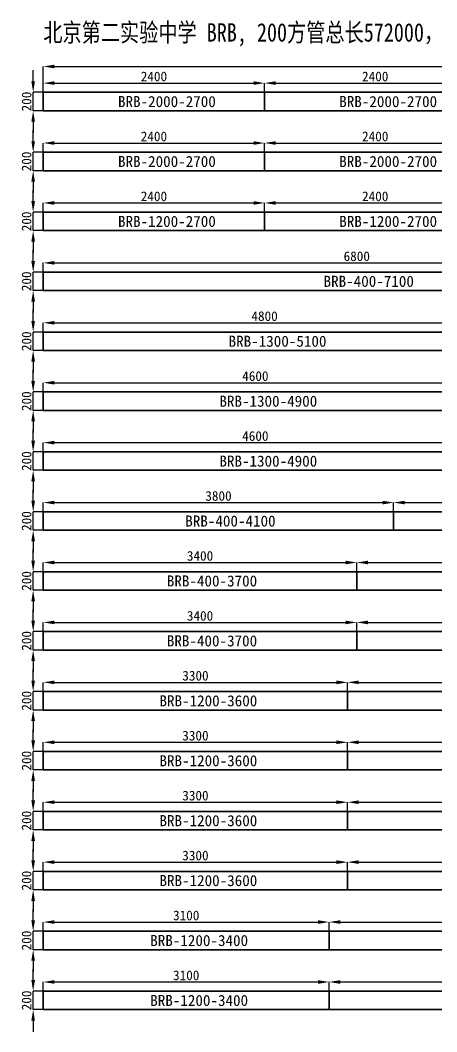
# Model space of a CAD drawing. Header units: metres. Extents: x -250 to 27240, y -10740 to 232.
# Drawn here: x 14750 to 19268, y -10740 to 232 of the extents above; entities that cross this region are included whole.
import ezdxf

# ---------------------------------------------------------------- set-up
doc = ezdxf.new("R2010")
doc.units = ezdxf.units.M
for name, color, linetype in [('DIMENSION', 3, 'Continuous'), ('TEXT', 3, 'Continuous'), ('TUBE', 3, 'Continuous')]:
    doc.layers.add(name, color=color, linetype=linetype)
doc.dimstyles.get("Standard").update_dxf_attribs({"dimscale": 30, "dimtxt": 3.5, "dimasz": 4, "dimexe": 1.25, "dimexo": 0, "dimtad": 1, "dimcen": 2.5, "dimazin": 3, "dimtfac": 1, "dimtmove": 0, "dimatfit": 3})

# ---------------------------------------------------------------- blocks, each defined once
blk = doc.blocks.new('_CLOSEDFILLED')
at = {"color": 0, "linetype": 'BYBLOCK'}
blk.add_solid([(-1, 0.164), (0, 0), (-1, -0.164)], dxfattribs=at)
blk = doc.blocks.new('*D5')
at = {"color": 0}
for p, q in [((14890, -430), (14890, -310)), ((14890, -750), (14890, -550)), ((14890, -870), (14890, -990))]:
    blk.add_line(p, q, dxfattribs=at)
at = {"color": 3}
for p, q in [((15010, -550), (14890, -550)), ((15010, -750), (14890, -750))]:
    blk.add_line(p, q, dxfattribs=at)
at = {"layer": 'Defpoints'}
for p in [(15010, -550), (14890, -750), (15010, -750)]:
    blk.add_point(p, dxfattribs=at)
at = {"layer": 'DIMENSION', "color": 0, "xscale": 120, "yscale": 120}
for p, rotation in [((14890, -550), 270), ((14890, -750), 90)]:
    blk.add_blockref('_CLOSEDFILLED', p, dxfattribs=dict(at, rotation=rotation))
at = {"layer": 'DIMENSION', "color": 3, "insert": (14818.75, -650), "char_height": 105, "attachment_point": 5, "rotation": 90}
blk.add_mtext('200', dxfattribs=at)
blk = doc.blocks.new('*D6')
at = {"color": 3}
for p, q in [((15000, -550), (15000, -270)), ((27000, -550), (27000, -270))]:
    blk.add_line(p, q, dxfattribs=at)
at = {"color": 0}
blk.add_line((15120, -270), (26880, -270), dxfattribs=at)
at = {"layer": 'Defpoints'}
for p in [(15000, -270), (15000, -550), (27000, -550)]:
    blk.add_point(p, dxfattribs=at)
at = {"layer": 'DIMENSION', "color": 0, "xscale": 120, "yscale": 120, "rotation": 180}
blk.add_blockref('_CLOSEDFILLED', (15000, -270), dxfattribs=at)
at = {"layer": 'DIMENSION', "color": 0, "xscale": 120, "yscale": 120}
blk.add_blockref('_CLOSEDFILLED', (27000, -270), dxfattribs=at)
at = {"layer": 'DIMENSION', "color": 3, "insert": (21000, -198.75), "char_height": 105, "attachment_point": 5}
blk.add_mtext('12000', dxfattribs=at)
blk = doc.blocks.new('*D7')
at = {"color": 3}
for p, q in [((15000, -550), (15000, -450)), ((17400, -550), (17400, -450))]:
    blk.add_line(p, q, dxfattribs=at)
at = {"color": 0}
blk.add_line((15120, -450), (17280, -450), dxfattribs=at)
at = {"layer": 'Defpoints'}
for p in [(15000, -450), (15000, -550), (17400, -550)]:
    blk.add_point(p, dxfattribs=at)
at = {"layer": 'DIMENSION', "color": 0, "xscale": 120, "yscale": 120, "rotation": 180}
blk.add_blockref('_CLOSEDFILLED', (15000, -450), dxfattribs=at)
at = {"layer": 'DIMENSION', "color": 0, "xscale": 120, "yscale": 120}
blk.add_blockref('_CLOSEDFILLED', (17400, -450), dxfattribs=at)
at = {"layer": 'DIMENSION', "color": 3, "insert": (16200, -378.75), "char_height": 105, "attachment_point": 5}
blk.add_mtext('2400', dxfattribs=at)
blk = doc.blocks.new('*D8')
at = {"color": 3}
for p, q in [((17400, -550), (17400, -450)), ((19800, -550), (19800, -450))]:
    blk.add_line(p, q, dxfattribs=at)
at = {"color": 0}
blk.add_line((17520, -450), (19680, -450), dxfattribs=at)
at = {"layer": 'Defpoints'}
for p in [(17400, -450), (17400, -550), (19800, -550)]:
    blk.add_point(p, dxfattribs=at)
at = {"layer": 'DIMENSION', "color": 0, "xscale": 120, "yscale": 120, "rotation": 180}
blk.add_blockref('_CLOSEDFILLED', (17400, -450), dxfattribs=at)
at = {"layer": 'DIMENSION', "color": 0, "xscale": 120, "yscale": 120}
blk.add_blockref('_CLOSEDFILLED', (19800, -450), dxfattribs=at)
at = {"layer": 'DIMENSION', "color": 3, "insert": (18600, -378.75), "char_height": 105, "attachment_point": 5}
blk.add_mtext('2400', dxfattribs=at)
blk = doc.blocks.new('*D12')
at = {"color": 0}
for p, q in [((14890, -1080), (14890, -960)), ((14890, -1400), (14890, -1200)), ((14890, -1520), (14890, -1640))]:
    blk.add_line(p, q, dxfattribs=at)
at = {"color": 3}
for p, q in [((15010, -1200), (14890, -1200)), ((15010, -1400), (14890, -1400))]:
    blk.add_line(p, q, dxfattribs=at)
at = {"layer": 'Defpoints'}
for p in [(15010, -1200), (14890, -1400), (15010, -1400)]:
    blk.add_point(p, dxfattribs=at)
at = {"layer": 'DIMENSION', "color": 0, "xscale": 120, "yscale": 120}
for p, rotation in [((14890, -1200), 270), ((14890, -1400), 90)]:
    blk.add_blockref('_CLOSEDFILLED', p, dxfattribs=dict(at, rotation=rotation))
at = {"layer": 'DIMENSION', "color": 3, "insert": (14818.75, -1300), "char_height": 105, "attachment_point": 5, "rotation": 90}
blk.add_mtext('200', dxfattribs=at)
blk = doc.blocks.new('*D13')
at = {"color": 3}
for p, q in [((15000, -1200), (15000, -1100)), ((17400, -1200), (17400, -1100))]:
    blk.add_line(p, q, dxfattribs=at)
at = {"color": 0}
blk.add_line((15120, -1100), (17280, -1100), dxfattribs=at)
at = {"layer": 'Defpoints'}
for p in [(15000, -1100), (15000, -1200), (17400, -1200)]:
    blk.add_point(p, dxfattribs=at)
at = {"layer": 'DIMENSION', "color": 0, "xscale": 120, "yscale": 120, "rotation": 180}
blk.add_blockref('_CLOSEDFILLED', (15000, -1100), dxfattribs=at)
at = {"layer": 'DIMENSION', "color": 0, "xscale": 120, "yscale": 120}
blk.add_blockref('_CLOSEDFILLED', (17400, -1100), dxfattribs=at)
at = {"layer": 'DIMENSION', "color": 3, "insert": (16200, -1028.75), "char_height": 105, "attachment_point": 5}
blk.add_mtext('2400', dxfattribs=at)
blk = doc.blocks.new('*D14')
at = {"color": 3}
for p, q in [((17400, -1200), (17400, -1100)), ((19800, -1200), (19800, -1100))]:
    blk.add_line(p, q, dxfattribs=at)
at = {"color": 0}
blk.add_line((17520, -1100), (19680, -1100), dxfattribs=at)
at = {"layer": 'Defpoints'}
for p in [(17400, -1100), (17400, -1200), (19800, -1200)]:
    blk.add_point(p, dxfattribs=at)
at = {"layer": 'DIMENSION', "color": 0, "xscale": 120, "yscale": 120, "rotation": 180}
blk.add_blockref('_CLOSEDFILLED', (17400, -1100), dxfattribs=at)
at = {"layer": 'DIMENSION', "color": 0, "xscale": 120, "yscale": 120}
blk.add_blockref('_CLOSEDFILLED', (19800, -1100), dxfattribs=at)
at = {"layer": 'DIMENSION', "color": 3, "insert": (18600, -1028.75), "char_height": 105, "attachment_point": 5}
blk.add_mtext('2400', dxfattribs=at)
blk = doc.blocks.new('*D18')
at = {"color": 0}
for p, q in [((14890, -1730), (14890, -1610)), ((14890, -2050), (14890, -1850)), ((14890, -2170), (14890, -2290))]:
    blk.add_line(p, q, dxfattribs=at)
at = {"color": 3}
for p, q in [((15010, -1850), (14890, -1850)), ((15010, -2050), (14890, -2050))]:
    blk.add_line(p, q, dxfattribs=at)
at = {"layer": 'Defpoints'}
for p in [(15010, -1850), (14890, -2050), (15010, -2050)]:
    blk.add_point(p, dxfattribs=at)
at = {"layer": 'DIMENSION', "color": 0, "xscale": 120, "yscale": 120}
for p, rotation in [((14890, -1850), 270), ((14890, -2050), 90)]:
    blk.add_blockref('_CLOSEDFILLED', p, dxfattribs=dict(at, rotation=rotation))
at = {"layer": 'DIMENSION', "color": 3, "insert": (14818.75, -1950), "char_height": 105, "attachment_point": 5, "rotation": 90}
blk.add_mtext('200', dxfattribs=at)
blk = doc.blocks.new('*D19')
at = {"color": 3}
for p, q in [((15000, -1850), (15000, -1750)), ((17400, -1850), (17400, -1750))]:
    blk.add_line(p, q, dxfattribs=at)
at = {"color": 0}
blk.add_line((15120, -1750), (17280, -1750), dxfattribs=at)
at = {"layer": 'Defpoints'}
for p in [(15000, -1750), (15000, -1850), (17400, -1850)]:
    blk.add_point(p, dxfattribs=at)
at = {"layer": 'DIMENSION', "color": 0, "xscale": 120, "yscale": 120, "rotation": 180}
blk.add_blockref('_CLOSEDFILLED', (15000, -1750), dxfattribs=at)
at = {"layer": 'DIMENSION', "color": 0, "xscale": 120, "yscale": 120}
blk.add_blockref('_CLOSEDFILLED', (17400, -1750), dxfattribs=at)
at = {"layer": 'DIMENSION', "color": 3, "insert": (16200, -1678.75), "char_height": 105, "attachment_point": 5}
blk.add_mtext('2400', dxfattribs=at)
blk = doc.blocks.new('*D20')
at = {"color": 3}
for p, q in [((17400, -1850), (17400, -1750)), ((19800, -1850), (19800, -1750))]:
    blk.add_line(p, q, dxfattribs=at)
at = {"color": 0}
blk.add_line((17520, -1750), (19680, -1750), dxfattribs=at)
at = {"layer": 'Defpoints'}
for p in [(17400, -1750), (17400, -1850), (19800, -1850)]:
    blk.add_point(p, dxfattribs=at)
at = {"layer": 'DIMENSION', "color": 0, "xscale": 120, "yscale": 120, "rotation": 180}
blk.add_blockref('_CLOSEDFILLED', (17400, -1750), dxfattribs=at)
at = {"layer": 'DIMENSION', "color": 0, "xscale": 120, "yscale": 120}
blk.add_blockref('_CLOSEDFILLED', (19800, -1750), dxfattribs=at)
at = {"layer": 'DIMENSION', "color": 3, "insert": (18600, -1678.75), "char_height": 105, "attachment_point": 5}
blk.add_mtext('2400', dxfattribs=at)
blk = doc.blocks.new('*D24')
at = {"color": 0}
for p, q in [((14890, -2380), (14890, -2260)), ((14890, -2700), (14890, -2500)), ((14890, -2820), (14890, -2940))]:
    blk.add_line(p, q, dxfattribs=at)
at = {"color": 3}
for p, q in [((15010, -2500), (14890, -2500)), ((15010, -2700), (14890, -2700))]:
    blk.add_line(p, q, dxfattribs=at)
at = {"layer": 'Defpoints'}
for p in [(15010, -2500), (14890, -2700), (15010, -2700)]:
    blk.add_point(p, dxfattribs=at)
at = {"layer": 'DIMENSION', "color": 0, "xscale": 120, "yscale": 120}
for p, rotation in [((14890, -2500), 270), ((14890, -2700), 90)]:
    blk.add_blockref('_CLOSEDFILLED', p, dxfattribs=dict(at, rotation=rotation))
at = {"layer": 'DIMENSION', "color": 3, "insert": (14818.75, -2600), "char_height": 105, "attachment_point": 5, "rotation": 90}
blk.add_mtext('200', dxfattribs=at)
blk = doc.blocks.new('*D25')
at = {"color": 3}
for p, q in [((15000, -2500), (15000, -2400)), ((21800, -2500), (21800, -2400))]:
    blk.add_line(p, q, dxfattribs=at)
at = {"color": 0}
blk.add_line((15120, -2400), (21680, -2400), dxfattribs=at)
at = {"layer": 'Defpoints'}
for p in [(15000, -2400), (15000, -2500), (21800, -2500)]:
    blk.add_point(p, dxfattribs=at)
at = {"layer": 'DIMENSION', "color": 0, "xscale": 120, "yscale": 120, "rotation": 180}
blk.add_blockref('_CLOSEDFILLED', (15000, -2400), dxfattribs=at)
at = {"layer": 'DIMENSION', "color": 0, "xscale": 120, "yscale": 120}
blk.add_blockref('_CLOSEDFILLED', (21800, -2400), dxfattribs=at)
at = {"layer": 'DIMENSION', "color": 3, "insert": (18400, -2328.75), "char_height": 105, "attachment_point": 5}
blk.add_mtext('6800', dxfattribs=at)
blk = doc.blocks.new('*D28')
at = {"color": 0}
for p, q in [((14890, -3030), (14890, -2910)), ((14890, -3350), (14890, -3150)), ((14890, -3470), (14890, -3590))]:
    blk.add_line(p, q, dxfattribs=at)
at = {"color": 3}
for p, q in [((15010, -3150), (14890, -3150)), ((15010, -3350), (14890, -3350))]:
    blk.add_line(p, q, dxfattribs=at)
at = {"layer": 'Defpoints'}
for p in [(15010, -3150), (14890, -3350), (15010, -3350)]:
    blk.add_point(p, dxfattribs=at)
at = {"layer": 'DIMENSION', "color": 0, "xscale": 120, "yscale": 120}
for p, rotation in [((14890, -3150), 270), ((14890, -3350), 90)]:
    blk.add_blockref('_CLOSEDFILLED', p, dxfattribs=dict(at, rotation=rotation))
at = {"layer": 'DIMENSION', "color": 3, "insert": (14818.75, -3250), "char_height": 105, "attachment_point": 5, "rotation": 90}
blk.add_mtext('200', dxfattribs=at)
blk = doc.blocks.new('*D29')
at = {"color": 3}
for p, q in [((15000, -3150), (15000, -3050)), ((19800, -3150), (19800, -3050))]:
    blk.add_line(p, q, dxfattribs=at)
at = {"color": 0}
blk.add_line((15120, -3050), (19680, -3050), dxfattribs=at)
at = {"layer": 'Defpoints'}
for p in [(15000, -3050), (15000, -3150), (19800, -3150)]:
    blk.add_point(p, dxfattribs=at)
at = {"layer": 'DIMENSION', "color": 0, "xscale": 120, "yscale": 120, "rotation": 180}
blk.add_blockref('_CLOSEDFILLED', (15000, -3050), dxfattribs=at)
at = {"layer": 'DIMENSION', "color": 0, "xscale": 120, "yscale": 120}
blk.add_blockref('_CLOSEDFILLED', (19800, -3050), dxfattribs=at)
at = {"layer": 'DIMENSION', "color": 3, "insert": (17400, -2978.75), "char_height": 105, "attachment_point": 5}
blk.add_mtext('4800', dxfattribs=at)
blk = doc.blocks.new('*D32')
at = {"color": 0}
for p, q in [((14890, -3680), (14890, -3560)), ((14890, -4000), (14890, -3800)), ((14890, -4120), (14890, -4240))]:
    blk.add_line(p, q, dxfattribs=at)
at = {"color": 3}
for p, q in [((15010, -3800), (14890, -3800)), ((15010, -4000), (14890, -4000))]:
    blk.add_line(p, q, dxfattribs=at)
at = {"layer": 'Defpoints'}
for p in [(15010, -3800), (14890, -4000), (15010, -4000)]:
    blk.add_point(p, dxfattribs=at)
at = {"layer": 'DIMENSION', "color": 0, "xscale": 120, "yscale": 120}
for p, rotation in [((14890, -3800), 270), ((14890, -4000), 90)]:
    blk.add_blockref('_CLOSEDFILLED', p, dxfattribs=dict(at, rotation=rotation))
at = {"layer": 'DIMENSION', "color": 3, "insert": (14818.75, -3900), "char_height": 105, "attachment_point": 5, "rotation": 90}
blk.add_mtext('200', dxfattribs=at)
blk = doc.blocks.new('*D33')
at = {"color": 3}
for p, q in [((15000, -3800), (15000, -3700)), ((19600, -3800), (19600, -3700))]:
    blk.add_line(p, q, dxfattribs=at)
at = {"color": 0}
blk.add_line((15120, -3700), (19480, -3700), dxfattribs=at)
at = {"layer": 'Defpoints'}
for p in [(15000, -3700), (15000, -3800), (19600, -3800)]:
    blk.add_point(p, dxfattribs=at)
at = {"layer": 'DIMENSION', "color": 0, "xscale": 120, "yscale": 120, "rotation": 180}
blk.add_blockref('_CLOSEDFILLED', (15000, -3700), dxfattribs=at)
at = {"layer": 'DIMENSION', "color": 0, "xscale": 120, "yscale": 120}
blk.add_blockref('_CLOSEDFILLED', (19600, -3700), dxfattribs=at)
at = {"layer": 'DIMENSION', "color": 3, "insert": (17300, -3628.75), "char_height": 105, "attachment_point": 5}
blk.add_mtext('4600', dxfattribs=at)
blk = doc.blocks.new('*D37')
at = {"color": 0}
for p, q in [((14890, -4330), (14890, -4210)), ((14890, -4650), (14890, -4450)), ((14890, -4770), (14890, -4890))]:
    blk.add_line(p, q, dxfattribs=at)
at = {"color": 3}
for p, q in [((15010, -4450), (14890, -4450)), ((15010, -4650), (14890, -4650))]:
    blk.add_line(p, q, dxfattribs=at)
at = {"layer": 'Defpoints'}
for p in [(15010, -4450), (14890, -4650), (15010, -4650)]:
    blk.add_point(p, dxfattribs=at)
at = {"layer": 'DIMENSION', "color": 0, "xscale": 120, "yscale": 120}
for p, rotation in [((14890, -4450), 270), ((14890, -4650), 90)]:
    blk.add_blockref('_CLOSEDFILLED', p, dxfattribs=dict(at, rotation=rotation))
at = {"layer": 'DIMENSION', "color": 3, "insert": (14818.75, -4550), "char_height": 105, "attachment_point": 5, "rotation": 90}
blk.add_mtext('200', dxfattribs=at)
blk = doc.blocks.new('*D38')
at = {"color": 3}
for p, q in [((15000, -4450), (15000, -4350)), ((19600, -4450), (19600, -4350))]:
    blk.add_line(p, q, dxfattribs=at)
at = {"color": 0}
blk.add_line((15120, -4350), (19480, -4350), dxfattribs=at)
at = {"layer": 'Defpoints'}
for p in [(15000, -4350), (15000, -4450), (19600, -4450)]:
    blk.add_point(p, dxfattribs=at)
at = {"layer": 'DIMENSION', "color": 0, "xscale": 120, "yscale": 120, "rotation": 180}
blk.add_blockref('_CLOSEDFILLED', (15000, -4350), dxfattribs=at)
at = {"layer": 'DIMENSION', "color": 0, "xscale": 120, "yscale": 120}
blk.add_blockref('_CLOSEDFILLED', (19600, -4350), dxfattribs=at)
at = {"layer": 'DIMENSION', "color": 3, "insert": (17300, -4278.75), "char_height": 105, "attachment_point": 5}
blk.add_mtext('4600', dxfattribs=at)
blk = doc.blocks.new('*D42')
at = {"color": 0}
for p, q in [((14890, -4980), (14890, -4860)), ((14890, -5300), (14890, -5100)), ((14890, -5420), (14890, -5540))]:
    blk.add_line(p, q, dxfattribs=at)
at = {"color": 3}
for p, q in [((15010, -5100), (14890, -5100)), ((15010, -5300), (14890, -5300))]:
    blk.add_line(p, q, dxfattribs=at)
at = {"layer": 'Defpoints'}
for p in [(15010, -5100), (14890, -5300), (15010, -5300)]:
    blk.add_point(p, dxfattribs=at)
at = {"layer": 'DIMENSION', "color": 0, "xscale": 120, "yscale": 120}
for p, rotation in [((14890, -5100), 270), ((14890, -5300), 90)]:
    blk.add_blockref('_CLOSEDFILLED', p, dxfattribs=dict(at, rotation=rotation))
at = {"layer": 'DIMENSION', "color": 3, "insert": (14818.75, -5200), "char_height": 105, "attachment_point": 5, "rotation": 90}
blk.add_mtext('200', dxfattribs=at)
blk = doc.blocks.new('*D43')
at = {"color": 3}
for p, q in [((15000, -5100), (15000, -5000)), ((18800, -5100), (18800, -5000))]:
    blk.add_line(p, q, dxfattribs=at)
at = {"color": 0}
blk.add_line((15120, -5000), (18680, -5000), dxfattribs=at)
at = {"layer": 'Defpoints'}
for p in [(15000, -5000), (15000, -5100), (18800, -5100)]:
    blk.add_point(p, dxfattribs=at)
at = {"layer": 'DIMENSION', "color": 0, "xscale": 120, "yscale": 120, "rotation": 180}
blk.add_blockref('_CLOSEDFILLED', (15000, -5000), dxfattribs=at)
at = {"layer": 'DIMENSION', "color": 0, "xscale": 120, "yscale": 120}
blk.add_blockref('_CLOSEDFILLED', (18800, -5000), dxfattribs=at)
at = {"layer": 'DIMENSION', "color": 3, "insert": (16900, -4928.75), "char_height": 105, "attachment_point": 5}
blk.add_mtext('3800', dxfattribs=at)
blk = doc.blocks.new('*D44')
at = {"color": 3}
for p, q in [((18800, -5100), (18800, -5000)), ((22200, -5100), (22200, -5000))]:
    blk.add_line(p, q, dxfattribs=at)
at = {"color": 0}
blk.add_line((18920, -5000), (22080, -5000), dxfattribs=at)
at = {"layer": 'Defpoints'}
for p in [(18800, -5000), (18800, -5100), (22200, -5100)]:
    blk.add_point(p, dxfattribs=at)
at = {"layer": 'DIMENSION', "color": 0, "xscale": 120, "yscale": 120, "rotation": 180}
blk.add_blockref('_CLOSEDFILLED', (18800, -5000), dxfattribs=at)
at = {"layer": 'DIMENSION', "color": 0, "xscale": 120, "yscale": 120}
blk.add_blockref('_CLOSEDFILLED', (22200, -5000), dxfattribs=at)
at = {"layer": 'DIMENSION', "color": 3, "insert": (20500, -4928.75), "char_height": 105, "attachment_point": 5}
blk.add_mtext('3400', dxfattribs=at)
blk = doc.blocks.new('*D47')
at = {"color": 0}
for p, q in [((14890, -5630), (14890, -5510)), ((14890, -5950), (14890, -5750)), ((14890, -6070), (14890, -6190))]:
    blk.add_line(p, q, dxfattribs=at)
at = {"color": 3}
for p, q in [((15010, -5750), (14890, -5750)), ((15010, -5950), (14890, -5950))]:
    blk.add_line(p, q, dxfattribs=at)
at = {"layer": 'Defpoints'}
for p in [(15010, -5750), (14890, -5950), (15010, -5950)]:
    blk.add_point(p, dxfattribs=at)
at = {"layer": 'DIMENSION', "color": 0, "xscale": 120, "yscale": 120}
for p, rotation in [((14890, -5750), 270), ((14890, -5950), 90)]:
    blk.add_blockref('_CLOSEDFILLED', p, dxfattribs=dict(at, rotation=rotation))
at = {"layer": 'DIMENSION', "color": 3, "insert": (14818.75, -5850), "char_height": 105, "attachment_point": 5, "rotation": 90}
blk.add_mtext('200', dxfattribs=at)
blk = doc.blocks.new('*D48')
at = {"color": 3}
for p, q in [((15000, -5750), (15000, -5650)), ((18400, -5750), (18400, -5650))]:
    blk.add_line(p, q, dxfattribs=at)
at = {"color": 0}
blk.add_line((15120, -5650), (18280, -5650), dxfattribs=at)
at = {"layer": 'Defpoints'}
for p in [(15000, -5650), (15000, -5750), (18400, -5750)]:
    blk.add_point(p, dxfattribs=at)
at = {"layer": 'DIMENSION', "color": 0, "xscale": 120, "yscale": 120, "rotation": 180}
blk.add_blockref('_CLOSEDFILLED', (15000, -5650), dxfattribs=at)
at = {"layer": 'DIMENSION', "color": 0, "xscale": 120, "yscale": 120}
blk.add_blockref('_CLOSEDFILLED', (18400, -5650), dxfattribs=at)
at = {"layer": 'DIMENSION', "color": 3, "insert": (16700, -5578.75), "char_height": 105, "attachment_point": 5}
blk.add_mtext('3400', dxfattribs=at)
blk = doc.blocks.new('*D49')
at = {"color": 3}
for p, q in [((18400, -5750), (18400, -5650)), ((21800, -5750), (21800, -5650))]:
    blk.add_line(p, q, dxfattribs=at)
at = {"color": 0}
blk.add_line((18520, -5650), (21680, -5650), dxfattribs=at)
at = {"layer": 'Defpoints'}
for p in [(18400, -5650), (18400, -5750), (21800, -5750)]:
    blk.add_point(p, dxfattribs=at)
at = {"layer": 'DIMENSION', "color": 0, "xscale": 120, "yscale": 120, "rotation": 180}
blk.add_blockref('_CLOSEDFILLED', (18400, -5650), dxfattribs=at)
at = {"layer": 'DIMENSION', "color": 0, "xscale": 120, "yscale": 120}
blk.add_blockref('_CLOSEDFILLED', (21800, -5650), dxfattribs=at)
at = {"layer": 'DIMENSION', "color": 3, "insert": (20100, -5578.75), "char_height": 105, "attachment_point": 5}
blk.add_mtext('3400', dxfattribs=at)
blk = doc.blocks.new('*D52')
at = {"color": 0}
for p, q in [((14890, -6280), (14890, -6160)), ((14890, -6600), (14890, -6400)), ((14890, -6720), (14890, -6840))]:
    blk.add_line(p, q, dxfattribs=at)
at = {"color": 3}
for p, q in [((15010, -6400), (14890, -6400)), ((15010, -6600), (14890, -6600))]:
    blk.add_line(p, q, dxfattribs=at)
at = {"layer": 'Defpoints'}
for p in [(15010, -6400), (14890, -6600), (15010, -6600)]:
    blk.add_point(p, dxfattribs=at)
at = {"layer": 'DIMENSION', "color": 0, "xscale": 120, "yscale": 120}
for p, rotation in [((14890, -6400), 270), ((14890, -6600), 90)]:
    blk.add_blockref('_CLOSEDFILLED', p, dxfattribs=dict(at, rotation=rotation))
at = {"layer": 'DIMENSION', "color": 3, "insert": (14818.75, -6500), "char_height": 105, "attachment_point": 5, "rotation": 90}
blk.add_mtext('200', dxfattribs=at)
blk = doc.blocks.new('*D53')
at = {"color": 3}
for p, q in [((15000, -6400), (15000, -6300)), ((18400, -6400), (18400, -6300))]:
    blk.add_line(p, q, dxfattribs=at)
at = {"color": 0}
blk.add_line((15120, -6300), (18280, -6300), dxfattribs=at)
at = {"layer": 'Defpoints'}
for p in [(15000, -6300), (15000, -6400), (18400, -6400)]:
    blk.add_point(p, dxfattribs=at)
at = {"layer": 'DIMENSION', "color": 0, "xscale": 120, "yscale": 120, "rotation": 180}
blk.add_blockref('_CLOSEDFILLED', (15000, -6300), dxfattribs=at)
at = {"layer": 'DIMENSION', "color": 0, "xscale": 120, "yscale": 120}
blk.add_blockref('_CLOSEDFILLED', (18400, -6300), dxfattribs=at)
at = {"layer": 'DIMENSION', "color": 3, "insert": (16700, -6228.75), "char_height": 105, "attachment_point": 5}
blk.add_mtext('3400', dxfattribs=at)
blk = doc.blocks.new('*D54')
at = {"color": 3}
for p, q in [((18400, -6400), (18400, -6300)), ((21700, -6400), (21700, -6300))]:
    blk.add_line(p, q, dxfattribs=at)
at = {"color": 0}
blk.add_line((18520, -6300), (21580, -6300), dxfattribs=at)
at = {"layer": 'Defpoints'}
for p in [(18400, -6300), (18400, -6400), (21700, -6400)]:
    blk.add_point(p, dxfattribs=at)
at = {"layer": 'DIMENSION', "color": 0, "xscale": 120, "yscale": 120, "rotation": 180}
blk.add_blockref('_CLOSEDFILLED', (18400, -6300), dxfattribs=at)
at = {"layer": 'DIMENSION', "color": 0, "xscale": 120, "yscale": 120}
blk.add_blockref('_CLOSEDFILLED', (21700, -6300), dxfattribs=at)
at = {"layer": 'DIMENSION', "color": 3, "insert": (20050, -6228.75), "char_height": 105, "attachment_point": 5}
blk.add_mtext('3300', dxfattribs=at)
blk = doc.blocks.new('*D57')
at = {"color": 0}
for p, q in [((14890, -6930), (14890, -6810)), ((14890, -7250), (14890, -7050)), ((14890, -7370), (14890, -7490))]:
    blk.add_line(p, q, dxfattribs=at)
at = {"color": 3}
for p, q in [((15010, -7050), (14890, -7050)), ((15010, -7250), (14890, -7250))]:
    blk.add_line(p, q, dxfattribs=at)
at = {"layer": 'Defpoints'}
for p in [(15010, -7050), (14890, -7250), (15010, -7250)]:
    blk.add_point(p, dxfattribs=at)
at = {"layer": 'DIMENSION', "color": 0, "xscale": 120, "yscale": 120}
for p, rotation in [((14890, -7050), 270), ((14890, -7250), 90)]:
    blk.add_blockref('_CLOSEDFILLED', p, dxfattribs=dict(at, rotation=rotation))
at = {"layer": 'DIMENSION', "color": 3, "insert": (14818.75, -7150), "char_height": 105, "attachment_point": 5, "rotation": 90}
blk.add_mtext('200', dxfattribs=at)
blk = doc.blocks.new('*D58')
at = {"color": 3}
for p, q in [((15000, -7050), (15000, -6950)), ((18300, -7050), (18300, -6950))]:
    blk.add_line(p, q, dxfattribs=at)
at = {"color": 0}
blk.add_line((15120, -6950), (18180, -6950), dxfattribs=at)
at = {"layer": 'Defpoints'}
for p in [(15000, -6950), (15000, -7050), (18300, -7050)]:
    blk.add_point(p, dxfattribs=at)
at = {"layer": 'DIMENSION', "color": 0, "xscale": 120, "yscale": 120, "rotation": 180}
blk.add_blockref('_CLOSEDFILLED', (15000, -6950), dxfattribs=at)
at = {"layer": 'DIMENSION', "color": 0, "xscale": 120, "yscale": 120}
blk.add_blockref('_CLOSEDFILLED', (18300, -6950), dxfattribs=at)
at = {"layer": 'DIMENSION', "color": 3, "insert": (16650, -6878.75), "char_height": 105, "attachment_point": 5}
blk.add_mtext('3300', dxfattribs=at)
blk = doc.blocks.new('*D59')
at = {"color": 3}
for p, q in [((18300, -7050), (18300, -6950)), ((21600, -7050), (21600, -6950))]:
    blk.add_line(p, q, dxfattribs=at)
at = {"color": 0}
blk.add_line((18420, -6950), (21480, -6950), dxfattribs=at)
at = {"layer": 'Defpoints'}
for p in [(18300, -6950), (18300, -7050), (21600, -7050)]:
    blk.add_point(p, dxfattribs=at)
at = {"layer": 'DIMENSION', "color": 0, "xscale": 120, "yscale": 120, "rotation": 180}
blk.add_blockref('_CLOSEDFILLED', (18300, -6950), dxfattribs=at)
at = {"layer": 'DIMENSION', "color": 0, "xscale": 120, "yscale": 120}
blk.add_blockref('_CLOSEDFILLED', (21600, -6950), dxfattribs=at)
at = {"layer": 'DIMENSION', "color": 3, "insert": (19950, -6878.75), "char_height": 105, "attachment_point": 5}
blk.add_mtext('3300', dxfattribs=at)
blk = doc.blocks.new('*D62')
at = {"color": 0}
for p, q in [((14890, -7580), (14890, -7460)), ((14890, -7900), (14890, -7700)), ((14890, -8020), (14890, -8140))]:
    blk.add_line(p, q, dxfattribs=at)
at = {"color": 3}
for p, q in [((15010, -7700), (14890, -7700)), ((15010, -7900), (14890, -7900))]:
    blk.add_line(p, q, dxfattribs=at)
at = {"layer": 'Defpoints'}
for p in [(15010, -7700), (14890, -7900), (15010, -7900)]:
    blk.add_point(p, dxfattribs=at)
at = {"layer": 'DIMENSION', "color": 0, "xscale": 120, "yscale": 120}
for p, rotation in [((14890, -7700), 270), ((14890, -7900), 90)]:
    blk.add_blockref('_CLOSEDFILLED', p, dxfattribs=dict(at, rotation=rotation))
at = {"layer": 'DIMENSION', "color": 3, "insert": (14818.75, -7800), "char_height": 105, "attachment_point": 5, "rotation": 90}
blk.add_mtext('200', dxfattribs=at)
blk = doc.blocks.new('*D63')
at = {"color": 3}
for p, q in [((15000, -7700), (15000, -7600)), ((18300, -7700), (18300, -7600))]:
    blk.add_line(p, q, dxfattribs=at)
at = {"color": 0}
blk.add_line((15120, -7600), (18180, -7600), dxfattribs=at)
at = {"layer": 'Defpoints'}
for p in [(15000, -7600), (15000, -7700), (18300, -7700)]:
    blk.add_point(p, dxfattribs=at)
at = {"layer": 'DIMENSION', "color": 0, "xscale": 120, "yscale": 120, "rotation": 180}
blk.add_blockref('_CLOSEDFILLED', (15000, -7600), dxfattribs=at)
at = {"layer": 'DIMENSION', "color": 0, "xscale": 120, "yscale": 120}
blk.add_blockref('_CLOSEDFILLED', (18300, -7600), dxfattribs=at)
at = {"layer": 'DIMENSION', "color": 3, "insert": (16650, -7528.75), "char_height": 105, "attachment_point": 5}
blk.add_mtext('3300', dxfattribs=at)
blk = doc.blocks.new('*D64')
at = {"color": 3}
for p, q in [((18300, -7700), (18300, -7600)), ((21600, -7700), (21600, -7600))]:
    blk.add_line(p, q, dxfattribs=at)
at = {"color": 0}
blk.add_line((18420, -7600), (21480, -7600), dxfattribs=at)
at = {"layer": 'Defpoints'}
for p in [(18300, -7600), (18300, -7700), (21600, -7700)]:
    blk.add_point(p, dxfattribs=at)
at = {"layer": 'DIMENSION', "color": 0, "xscale": 120, "yscale": 120, "rotation": 180}
blk.add_blockref('_CLOSEDFILLED', (18300, -7600), dxfattribs=at)
at = {"layer": 'DIMENSION', "color": 0, "xscale": 120, "yscale": 120}
blk.add_blockref('_CLOSEDFILLED', (21600, -7600), dxfattribs=at)
at = {"layer": 'DIMENSION', "color": 3, "insert": (19950, -7528.75), "char_height": 105, "attachment_point": 5}
blk.add_mtext('3300', dxfattribs=at)
blk = doc.blocks.new('*D67')
at = {"color": 0}
for p, q in [((14890, -8230), (14890, -8110)), ((14890, -8550), (14890, -8350)), ((14890, -8670), (14890, -8790))]:
    blk.add_line(p, q, dxfattribs=at)
at = {"color": 3}
for p, q in [((15010, -8350), (14890, -8350)), ((15010, -8550), (14890, -8550))]:
    blk.add_line(p, q, dxfattribs=at)
at = {"layer": 'Defpoints'}
for p in [(15010, -8350), (14890, -8550), (15010, -8550)]:
    blk.add_point(p, dxfattribs=at)
at = {"layer": 'DIMENSION', "color": 0, "xscale": 120, "yscale": 120}
for p, rotation in [((14890, -8350), 270), ((14890, -8550), 90)]:
    blk.add_blockref('_CLOSEDFILLED', p, dxfattribs=dict(at, rotation=rotation))
at = {"layer": 'DIMENSION', "color": 3, "insert": (14818.75, -8450), "char_height": 105, "attachment_point": 5, "rotation": 90}
blk.add_mtext('200', dxfattribs=at)
blk = doc.blocks.new('*D68')
at = {"color": 3}
for p, q in [((15000, -8350), (15000, -8250)), ((18300, -8350), (18300, -8250))]:
    blk.add_line(p, q, dxfattribs=at)
at = {"color": 0}
blk.add_line((15120, -8250), (18180, -8250), dxfattribs=at)
at = {"layer": 'Defpoints'}
for p in [(15000, -8250), (15000, -8350), (18300, -8350)]:
    blk.add_point(p, dxfattribs=at)
at = {"layer": 'DIMENSION', "color": 0, "xscale": 120, "yscale": 120, "rotation": 180}
blk.add_blockref('_CLOSEDFILLED', (15000, -8250), dxfattribs=at)
at = {"layer": 'DIMENSION', "color": 0, "xscale": 120, "yscale": 120}
blk.add_blockref('_CLOSEDFILLED', (18300, -8250), dxfattribs=at)
at = {"layer": 'DIMENSION', "color": 3, "insert": (16650, -8178.75), "char_height": 105, "attachment_point": 5}
blk.add_mtext('3300', dxfattribs=at)
blk = doc.blocks.new('*D69')
at = {"color": 3}
for p, q in [((18300, -8350), (18300, -8250)), ((21600, -8350), (21600, -8250))]:
    blk.add_line(p, q, dxfattribs=at)
at = {"color": 0}
blk.add_line((18420, -8250), (21480, -8250), dxfattribs=at)
at = {"layer": 'Defpoints'}
for p in [(18300, -8250), (18300, -8350), (21600, -8350)]:
    blk.add_point(p, dxfattribs=at)
at = {"layer": 'DIMENSION', "color": 0, "xscale": 120, "yscale": 120, "rotation": 180}
blk.add_blockref('_CLOSEDFILLED', (18300, -8250), dxfattribs=at)
at = {"layer": 'DIMENSION', "color": 0, "xscale": 120, "yscale": 120}
blk.add_blockref('_CLOSEDFILLED', (21600, -8250), dxfattribs=at)
at = {"layer": 'DIMENSION', "color": 3, "insert": (19950, -8178.75), "char_height": 105, "attachment_point": 5}
blk.add_mtext('3300', dxfattribs=at)
blk = doc.blocks.new('*D72')
at = {"color": 0}
for p, q in [((14890, -8880), (14890, -8760)), ((14890, -9200), (14890, -9000)), ((14890, -9320), (14890, -9440))]:
    blk.add_line(p, q, dxfattribs=at)
at = {"color": 3}
for p, q in [((15010, -9000), (14890, -9000)), ((15010, -9200), (14890, -9200))]:
    blk.add_line(p, q, dxfattribs=at)
at = {"layer": 'Defpoints'}
for p in [(15010, -9000), (14890, -9200), (15010, -9200)]:
    blk.add_point(p, dxfattribs=at)
at = {"layer": 'DIMENSION', "color": 0, "xscale": 120, "yscale": 120}
for p, rotation in [((14890, -9000), 270), ((14890, -9200), 90)]:
    blk.add_blockref('_CLOSEDFILLED', p, dxfattribs=dict(at, rotation=rotation))
at = {"layer": 'DIMENSION', "color": 3, "insert": (14818.75, -9100), "char_height": 105, "attachment_point": 5, "rotation": 90}
blk.add_mtext('200', dxfattribs=at)
blk = doc.blocks.new('*D73')
at = {"color": 3}
for p, q in [((15000, -9000), (15000, -8900)), ((18300, -9000), (18300, -8900))]:
    blk.add_line(p, q, dxfattribs=at)
at = {"color": 0}
blk.add_line((15120, -8900), (18180, -8900), dxfattribs=at)
at = {"layer": 'Defpoints'}
for p in [(15000, -8900), (15000, -9000), (18300, -9000)]:
    blk.add_point(p, dxfattribs=at)
at = {"layer": 'DIMENSION', "color": 0, "xscale": 120, "yscale": 120, "rotation": 180}
blk.add_blockref('_CLOSEDFILLED', (15000, -8900), dxfattribs=at)
at = {"layer": 'DIMENSION', "color": 0, "xscale": 120, "yscale": 120}
blk.add_blockref('_CLOSEDFILLED', (18300, -8900), dxfattribs=at)
at = {"layer": 'DIMENSION', "color": 3, "insert": (16650, -8828.75), "char_height": 105, "attachment_point": 5}
blk.add_mtext('3300', dxfattribs=at)
blk = doc.blocks.new('*D74')
at = {"color": 3}
for p, q in [((18300, -9000), (18300, -8900)), ((21200, -9000), (21200, -8900))]:
    blk.add_line(p, q, dxfattribs=at)
at = {"color": 0}
blk.add_line((18420, -8900), (21080, -8900), dxfattribs=at)
at = {"layer": 'Defpoints'}
for p in [(18300, -8900), (18300, -9000), (21200, -9000)]:
    blk.add_point(p, dxfattribs=at)
at = {"layer": 'DIMENSION', "color": 0, "xscale": 120, "yscale": 120, "rotation": 180}
blk.add_blockref('_CLOSEDFILLED', (18300, -8900), dxfattribs=at)
at = {"layer": 'DIMENSION', "color": 0, "xscale": 120, "yscale": 120}
blk.add_blockref('_CLOSEDFILLED', (21200, -8900), dxfattribs=at)
at = {"layer": 'DIMENSION', "color": 3, "insert": (19750, -8828.75), "char_height": 105, "attachment_point": 5}
blk.add_mtext('2900', dxfattribs=at)
blk = doc.blocks.new('*D77')
at = {"color": 0}
for p, q in [((14890, -9530), (14890, -9410)), ((14890, -9850), (14890, -9650)), ((14890, -9970), (14890, -10090))]:
    blk.add_line(p, q, dxfattribs=at)
at = {"color": 3}
for p, q in [((15010, -9650), (14890, -9650)), ((15010, -9850), (14890, -9850))]:
    blk.add_line(p, q, dxfattribs=at)
at = {"layer": 'Defpoints'}
for p in [(15010, -9650), (14890, -9850), (15010, -9850)]:
    blk.add_point(p, dxfattribs=at)
at = {"layer": 'DIMENSION', "color": 0, "xscale": 120, "yscale": 120}
for p, rotation in [((14890, -9650), 270), ((14890, -9850), 90)]:
    blk.add_blockref('_CLOSEDFILLED', p, dxfattribs=dict(at, rotation=rotation))
at = {"layer": 'DIMENSION', "color": 3, "insert": (14818.75, -9750), "char_height": 105, "attachment_point": 5, "rotation": 90}
blk.add_mtext('200', dxfattribs=at)
blk = doc.blocks.new('*D78')
at = {"color": 3}
for p, q in [((15000, -9650), (15000, -9550)), ((18100, -9650), (18100, -9550))]:
    blk.add_line(p, q, dxfattribs=at)
at = {"color": 0}
blk.add_line((15120, -9550), (17980, -9550), dxfattribs=at)
at = {"layer": 'Defpoints'}
for p in [(15000, -9550), (15000, -9650), (18100, -9650)]:
    blk.add_point(p, dxfattribs=at)
at = {"layer": 'DIMENSION', "color": 0, "xscale": 120, "yscale": 120, "rotation": 180}
blk.add_blockref('_CLOSEDFILLED', (15000, -9550), dxfattribs=at)
at = {"layer": 'DIMENSION', "color": 0, "xscale": 120, "yscale": 120}
blk.add_blockref('_CLOSEDFILLED', (18100, -9550), dxfattribs=at)
at = {"layer": 'DIMENSION', "color": 3, "insert": (16550, -9478.75), "char_height": 105, "attachment_point": 5}
blk.add_mtext('3100', dxfattribs=at)
blk = doc.blocks.new('*D79')
at = {"color": 3}
for p, q in [((18100, -9650), (18100, -9550)), ((21200, -9650), (21200, -9550))]:
    blk.add_line(p, q, dxfattribs=at)
at = {"color": 0}
blk.add_line((18220, -9550), (21080, -9550), dxfattribs=at)
at = {"layer": 'Defpoints'}
for p in [(18100, -9550), (18100, -9650), (21200, -9650)]:
    blk.add_point(p, dxfattribs=at)
at = {"layer": 'DIMENSION', "color": 0, "xscale": 120, "yscale": 120, "rotation": 180}
blk.add_blockref('_CLOSEDFILLED', (18100, -9550), dxfattribs=at)
at = {"layer": 'DIMENSION', "color": 0, "xscale": 120, "yscale": 120}
blk.add_blockref('_CLOSEDFILLED', (21200, -9550), dxfattribs=at)
at = {"layer": 'DIMENSION', "color": 3, "insert": (19650, -9478.75), "char_height": 105, "attachment_point": 5}
blk.add_mtext('3100', dxfattribs=at)
blk = doc.blocks.new('*D83')
at = {"color": 0}
for p, q in [((14890, -10180), (14890, -10060)), ((14890, -10500), (14890, -10300)), ((14890, -10620), (14890, -10740))]:
    blk.add_line(p, q, dxfattribs=at)
at = {"color": 3}
for p, q in [((15010, -10300), (14890, -10300)), ((15010, -10500), (14890, -10500))]:
    blk.add_line(p, q, dxfattribs=at)
at = {"layer": 'Defpoints'}
for p in [(15010, -10300), (14890, -10500), (15010, -10500)]:
    blk.add_point(p, dxfattribs=at)
at = {"layer": 'DIMENSION', "color": 0, "xscale": 120, "yscale": 120}
for p, rotation in [((14890, -10300), 270), ((14890, -10500), 90)]:
    blk.add_blockref('_CLOSEDFILLED', p, dxfattribs=dict(at, rotation=rotation))
at = {"layer": 'DIMENSION', "color": 3, "insert": (14818.75, -10400), "char_height": 105, "attachment_point": 5, "rotation": 90}
blk.add_mtext('200', dxfattribs=at)
blk = doc.blocks.new('*D84')
at = {"color": 3}
for p, q in [((15000, -10300), (15000, -10200)), ((18100, -10300), (18100, -10200))]:
    blk.add_line(p, q, dxfattribs=at)
at = {"color": 0}
blk.add_line((15120, -10200), (17980, -10200), dxfattribs=at)
at = {"layer": 'Defpoints'}
for p in [(15000, -10200), (15000, -10300), (18100, -10300)]:
    blk.add_point(p, dxfattribs=at)
at = {"layer": 'DIMENSION', "color": 0, "xscale": 120, "yscale": 120, "rotation": 180}
blk.add_blockref('_CLOSEDFILLED', (15000, -10200), dxfattribs=at)
at = {"layer": 'DIMENSION', "color": 0, "xscale": 120, "yscale": 120}
blk.add_blockref('_CLOSEDFILLED', (18100, -10200), dxfattribs=at)
at = {"layer": 'DIMENSION', "color": 3, "insert": (16550, -10128.75), "char_height": 105, "attachment_point": 5}
blk.add_mtext('3100', dxfattribs=at)
blk = doc.blocks.new('*D85')
at = {"color": 3}
for p, q in [((18100, -10300), (18100, -10200)), ((21200, -10300), (21200, -10200))]:
    blk.add_line(p, q, dxfattribs=at)
at = {"color": 0}
blk.add_line((18220, -10200), (21080, -10200), dxfattribs=at)
at = {"layer": 'Defpoints'}
for p in [(18100, -10200), (18100, -10300), (21200, -10300)]:
    blk.add_point(p, dxfattribs=at)
at = {"layer": 'DIMENSION', "color": 0, "xscale": 120, "yscale": 120, "rotation": 180}
blk.add_blockref('_CLOSEDFILLED', (18100, -10200), dxfattribs=at)
at = {"layer": 'DIMENSION', "color": 0, "xscale": 120, "yscale": 120}
blk.add_blockref('_CLOSEDFILLED', (21200, -10200), dxfattribs=at)
at = {"layer": 'DIMENSION', "color": 3, "insert": (19650, -10128.75), "char_height": 105, "attachment_point": 5}
blk.add_mtext('3100', dxfattribs=at)

msp = doc.modelspace()

# ---------------------------------------------------------------- linework, layer by layer
at = {"layer": 'TUBE', "color": 7, "lineweight": 35}
for p, q in [((15000, -550), (17400, -550)), ((15000, -550), (15000, -750)), ((17400, -550), (17400, -750)), ((17400, -550), (19800, -550)), ((15000, -750), (17400, -750)), ((17400, -750), (19800, -750)), ((15000, -1200), (17400, -1200)), ((15000, -1200), (15000, -1400)), ((17400, -1200), (17400, -1400)), ((17400, -1200), (19800, -1200)), ((15000, -1400), (17400, -1400)), ((17400, -1400), (19800, -1400)), ((15000, -1850), (17400, -1850)), ((15000, -1850), (15000, -2050)), ((17400, -1850), (17400, -2050)), ((17400, -1850), (19800, -1850)), ((15000, -2050), (17400, -2050)), ((17400, -2050), (19800, -2050)), ((15000, -2500), (21800, -2500)), ((15000, -2500), (15000, -2700)), ((15000, -2700), (21800, -2700)), ((15000, -3150), (19800, -3150)), ((15000, -3150), (15000, -3350)), ((15000, -3350), (19800, -3350)), ((15000, -3800), (19600, -3800)), ((15000, -3800), (15000, -4000)), ((15000, -4000), (19600, -4000)), ((15000, -4450), (19600, -4450)), ((15000, -4450), (15000, -4650)), ((15000, -4650), (19600, -4650)), ((15000, -5100), (18800, -5100)), ((15000, -5100), (15000, -5300)), ((18800, -5100), (18800, -5300)), ((18800, -5100), (22200, -5100)), ((15000, -5300), (18800, -5300)), ((18800, -5300), (22200, -5300)), ((15000, -5750), (18400, -5750)), ((15000, -5750), (15000, -5950)), ((18400, -5750), (18400, -5950)), ((18400, -5750), (21800, -5750)), ((15000, -5950), (18400, -5950)), ((18400, -5950), (21800, -5950)), ((15000, -6400), (18400, -6400)), ((15000, -6400), (15000, -6600)), ((18400, -6400), (18400, -6600)), ((18400, -6400), (21700, -6400)), ((15000, -6600), (18400, -6600)), ((18400, -6600), (21700, -6600)), ((15000, -7050), (18300, -7050)), ((15000, -7050), (15000, -7250)), ((18300, -7050), (18300, -7250)), ((18300, -7050), (21600, -7050)), ((15000, -7250), (18300, -7250)), ((18300, -7250), (21600, -7250)), ((15000, -7700), (18300, -7700)), ((15000, -7700), (15000, -7900)), ((18300, -7700), (18300, -7900)), ((18300, -7700), (21600, -7700)), ((15000, -7900), (18300, -7900)), ((18300, -7900), (21600, -7900)), ((15000, -8350), (18300, -8350)), ((15000, -8350), (15000, -8550)), ((18300, -8350), (18300, -8550)), ((18300, -8350), (21600, -8350)), ((15000, -8550), (18300, -8550)), ((18300, -8550), (21600, -8550)), ((15000, -9000), (18300, -9000)), ((15000, -9000), (15000, -9200)), ((18300, -9000), (18300, -9200)), ((18300, -9000), (21200, -9000)), ((15000, -9200), (18300, -9200)), ((18300, -9200), (21200, -9200)), ((15000, -9650), (18100, -9650)), ((15000, -9650), (15000, -9850)), ((18100, -9650), (18100, -9850)), ((18100, -9650), (21200, -9650)), ((15000, -9850), (18100, -9850)), ((18100, -9850), (21200, -9850)), ((15000, -10300), (18100, -10300)), ((15000, -10300), (15000, -10500)), ((18100, -10300), (18100, -10500)), ((18100, -10300), (21200, -10300)), ((15000, -10500), (18100, -10500)), ((18100, -10500), (21200, -10500))]:
    msp.add_line(p, q, dxfattribs=at)

# ---------------------------------------------------------------- texts
at = {"layer": 'TEXT', "width": 0.8}
msp.add_text('北京第二实验中学 BRB, 200方管总长572000，需48根12米方管, 余料总和：4000mm', height=200, dxfattribs=at).set_placement((15000, 0))
at = {"layer": 'TEXT'}
for s, p in [('BRB-2000-2700', (15810, -710)), ('BRB-2000-2700', (18210, -710)), ('BRB-2000-2700', (15810, -1360)), ('BRB-2000-2700', (18210, -1360)), ('BRB-1200-2700', (15810, -2010)), ('BRB-1200-2700', (18210, -2010)), ('BRB-400-7100', (18040, -2660)), ('BRB-1300-5100', (17010, -3310)), ('BRB-1300-4900', (16910, -3960)), ('BRB-1300-4900', (16910, -4610)), ('BRB-400-4100', (16540, -5260)), ('BRB-400-3700', (16340, -5910)), ('BRB-400-3700', (16340, -6560)), ('BRB-1200-3600', (16260, -7210)), ('BRB-1200-3600', (16260, -7860)), ('BRB-1200-3600', (16260, -8510)), ('BRB-1200-3600', (16260, -9160)), ('BRB-1200-3400', (16160, -9810)), ('BRB-1200-3400', (16160, -10460))]:
    msp.add_text(s, height=120, dxfattribs=at).set_placement(p)

# ---------------------------------------------------------------- dimensions: what is measured, and where the dimension line sits
at = {"layer": 'DIMENSION', "color": 3, "lineweight": 25}
for base, p1, p2, text, picture, middle in [((15000, -270), (15000, -550), (27000, -550), '12000', '*D6', (21000, -198.75)), ((15000, -450), (15000, -550), (17400, -550), '2400', '*D7', (16200, -378.75)), ((17400, -450), (17400, -550), (19800, -550), '2400', '*D8', (18600, -378.75)), ((15000, -1100), (15000, -1200), (17400, -1200), '2400', '*D13', (16200, -1028.75)), ((17400, -1100), (17400, -1200), (19800, -1200), '2400', '*D14', (18600, -1028.75)), ((15000, -1750), (15000, -1850), (17400, -1850), '2400', '*D19', (16200, -1678.75)), ((17400, -1750), (17400, -1850), (19800, -1850), '2400', '*D20', (18600, -1678.75)), ((15000, -2400), (15000, -2500), (21800, -2500), '6800', '*D25', (18400, -2328.75)), ((15000, -3050), (15000, -3150), (19800, -3150), '4800', '*D29', (17400, -2978.75)), ((15000, -3700), (15000, -3800), (19600, -3800), '4600', '*D33', (17300, -3628.75)), ((15000, -4350), (15000, -4450), (19600, -4450), '4600', '*D38', (17300, -4278.75)), ((15000, -5000), (15000, -5100), (18800, -5100), '3800', '*D43', (16900, -4928.75)), ((18800, -5000), (18800, -5100), (22200, -5100), '3400', '*D44', (20500, -4928.75)), ((15000, -5650), (15000, -5750), (18400, -5750), '3400', '*D48', (16700, -5578.75)), ((18400, -5650), (18400, -5750), (21800, -5750), '3400', '*D49', (20100, -5578.75)), ((15000, -6300), (15000, -6400), (18400, -6400), '3400', '*D53', (16700, -6228.75)), ((18400, -6300), (18400, -6400), (21700, -6400), '3300', '*D54', (20050, -6228.75)), ((15000, -6950), (15000, -7050), (18300, -7050), '3300', '*D58', (16650, -6878.75)), ((18300, -6950), (18300, -7050), (21600, -7050), '3300', '*D59', (19950, -6878.75)), ((15000, -7600), (15000, -7700), (18300, -7700), '3300', '*D63', (16650, -7528.75)), ((18300, -7600), (18300, -7700), (21600, -7700), '3300', '*D64', (19950, -7528.75)), ((15000, -8250), (15000, -8350), (18300, -8350), '3300', '*D68', (16650, -8178.75)), ((18300, -8250), (18300, -8350), (21600, -8350), '3300', '*D69', (19950, -8178.75)), ((15000, -8900), (15000, -9000), (18300, -9000), '3300', '*D73', (16650, -8828.75)), ((18300, -8900), (18300, -9000), (21200, -9000), '2900', '*D74', (19750, -8828.75)), ((15000, -9550), (15000, -9650), (18100, -9650), '3100', '*D78', (16550, -9478.75)), ((18100, -9550), (18100, -9650), (21200, -9650), '3100', '*D79', (19650, -9478.75)), ((15000, -10200), (15000, -10300), (18100, -10300), '3100', '*D84', (16550, -10128.75)), ((18100, -10200), (18100, -10300), (21200, -10300), '3100', '*D85', (19650, -10128.75))]:
    dim = msp.add_linear_dim(base=base, p1=p1, p2=p2, text=text, dimstyle='Standard', dxfattribs=at)
    dim.commit()
    dim.dimension.update_dxf_attribs({"geometry": picture, "text_midpoint": middle})
for base, p1, p2, picture, middle in [((14890, -750), (15010, -750), (15010, -550), '*D5', (14818.75, -650)), ((14890, -1400), (15010, -1400), (15010, -1200), '*D12', (14818.75, -1300)), ((14890, -2050), (15010, -2050), (15010, -1850), '*D18', (14818.75, -1950)), ((14890, -2700), (15010, -2700), (15010, -2500), '*D24', (14818.75, -2600)), ((14890, -3350), (15010, -3350), (15010, -3150), '*D28', (14818.75, -3250)), ((14890, -4000), (15010, -4000), (15010, -3800), '*D32', (14818.75, -3900)), ((14890, -4650), (15010, -4650), (15010, -4450), '*D37', (14818.75, -4550)), ((14890, -5300), (15010, -5300), (15010, -5100), '*D42', (14818.75, -5200)), ((14890, -5950), (15010, -5950), (15010, -5750), '*D47', (14818.75, -5850)), ((14890, -6600), (15010, -6600), (15010, -6400), '*D52', (14818.75, -6500)), ((14890, -7250), (15010, -7250), (15010, -7050), '*D57', (14818.75, -7150)), ((14890, -7900), (15010, -7900), (15010, -7700), '*D62', (14818.75, -7800)), ((14890, -8550), (15010, -8550), (15010, -8350), '*D67', (14818.75, -8450)), ((14890, -9200), (15010, -9200), (15010, -9000), '*D72', (14818.75, -9100)), ((14890, -9850), (15010, -9850), (15010, -9650), '*D77', (14818.75, -9750)), ((14890, -10500), (15010, -10500), (15010, -10300), '*D83', (14818.75, -10400))]:
    dim = msp.add_linear_dim(base=base, p1=p1, p2=p2, angle=90, text='200', dimstyle='Standard', dxfattribs=at)
    dim.commit()
    dim.dimension.update_dxf_attribs({"geometry": picture, "text_midpoint": middle})

doc.saveas('drawing.dxf')
